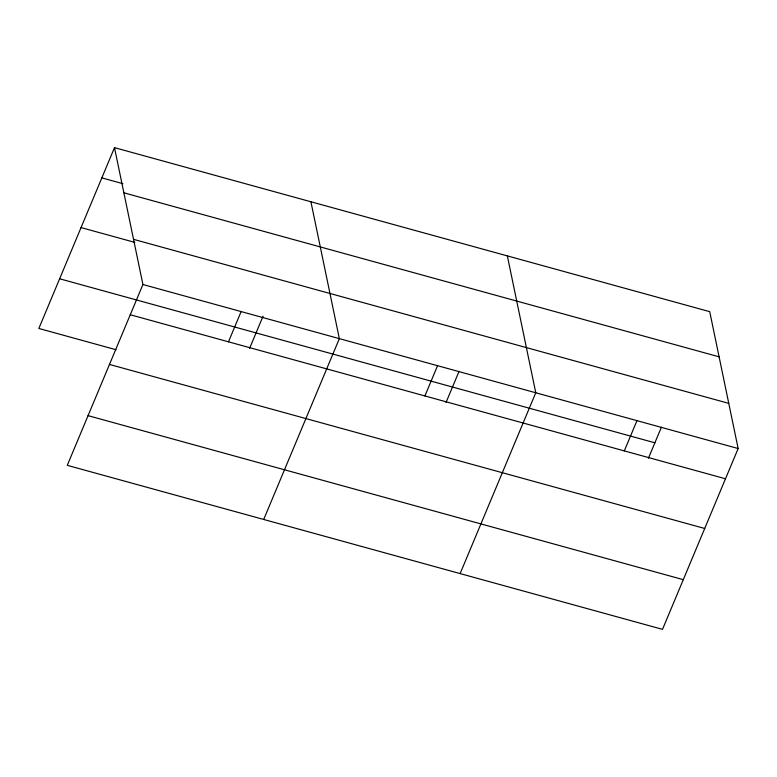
<?xml version="1.0" encoding="UTF-8"?>
<svg xmlns="http://www.w3.org/2000/svg" width="777" height="777" viewBox="0 0 777 777"><rect width="100%" height="100%" fill="white"/><g stroke="black" fill="none" stroke-linecap="round" stroke-linejoin="round"><path stroke-width="1.17" d="M114.491 147.64L142.919 284.508L67.278 465.336L662.509 629.36L738.15 448.533L709.722 311.664L114.491 147.64L38.85 328.467L116.016 349.728M228.477 341.822L241.132 311.567M249.592 348.368L263.044 316.21M263.704 519.463L339.345 338.636L310.917 201.767M424.902 395.949L437.558 365.695M446.027 402.496L459.013 371.455M460.13 573.591L535.771 392.764L507.342 255.895M624.31 450.893L636.965 420.648M648.406 458.265L661.392 427.224M101.836 177.884L122.883 183.683M123.873 192.803L719.104 356.828M133.537 239.335L728.768 403.37M81.051 227.574L134.839 242.395M142.919 284.508L738.15 448.533M59.635 278.778L654.865 442.803M130.264 314.753L725.495 478.778M109.479 364.442L704.71 528.477M88.063 415.646L683.294 579.671"/></g></svg>
